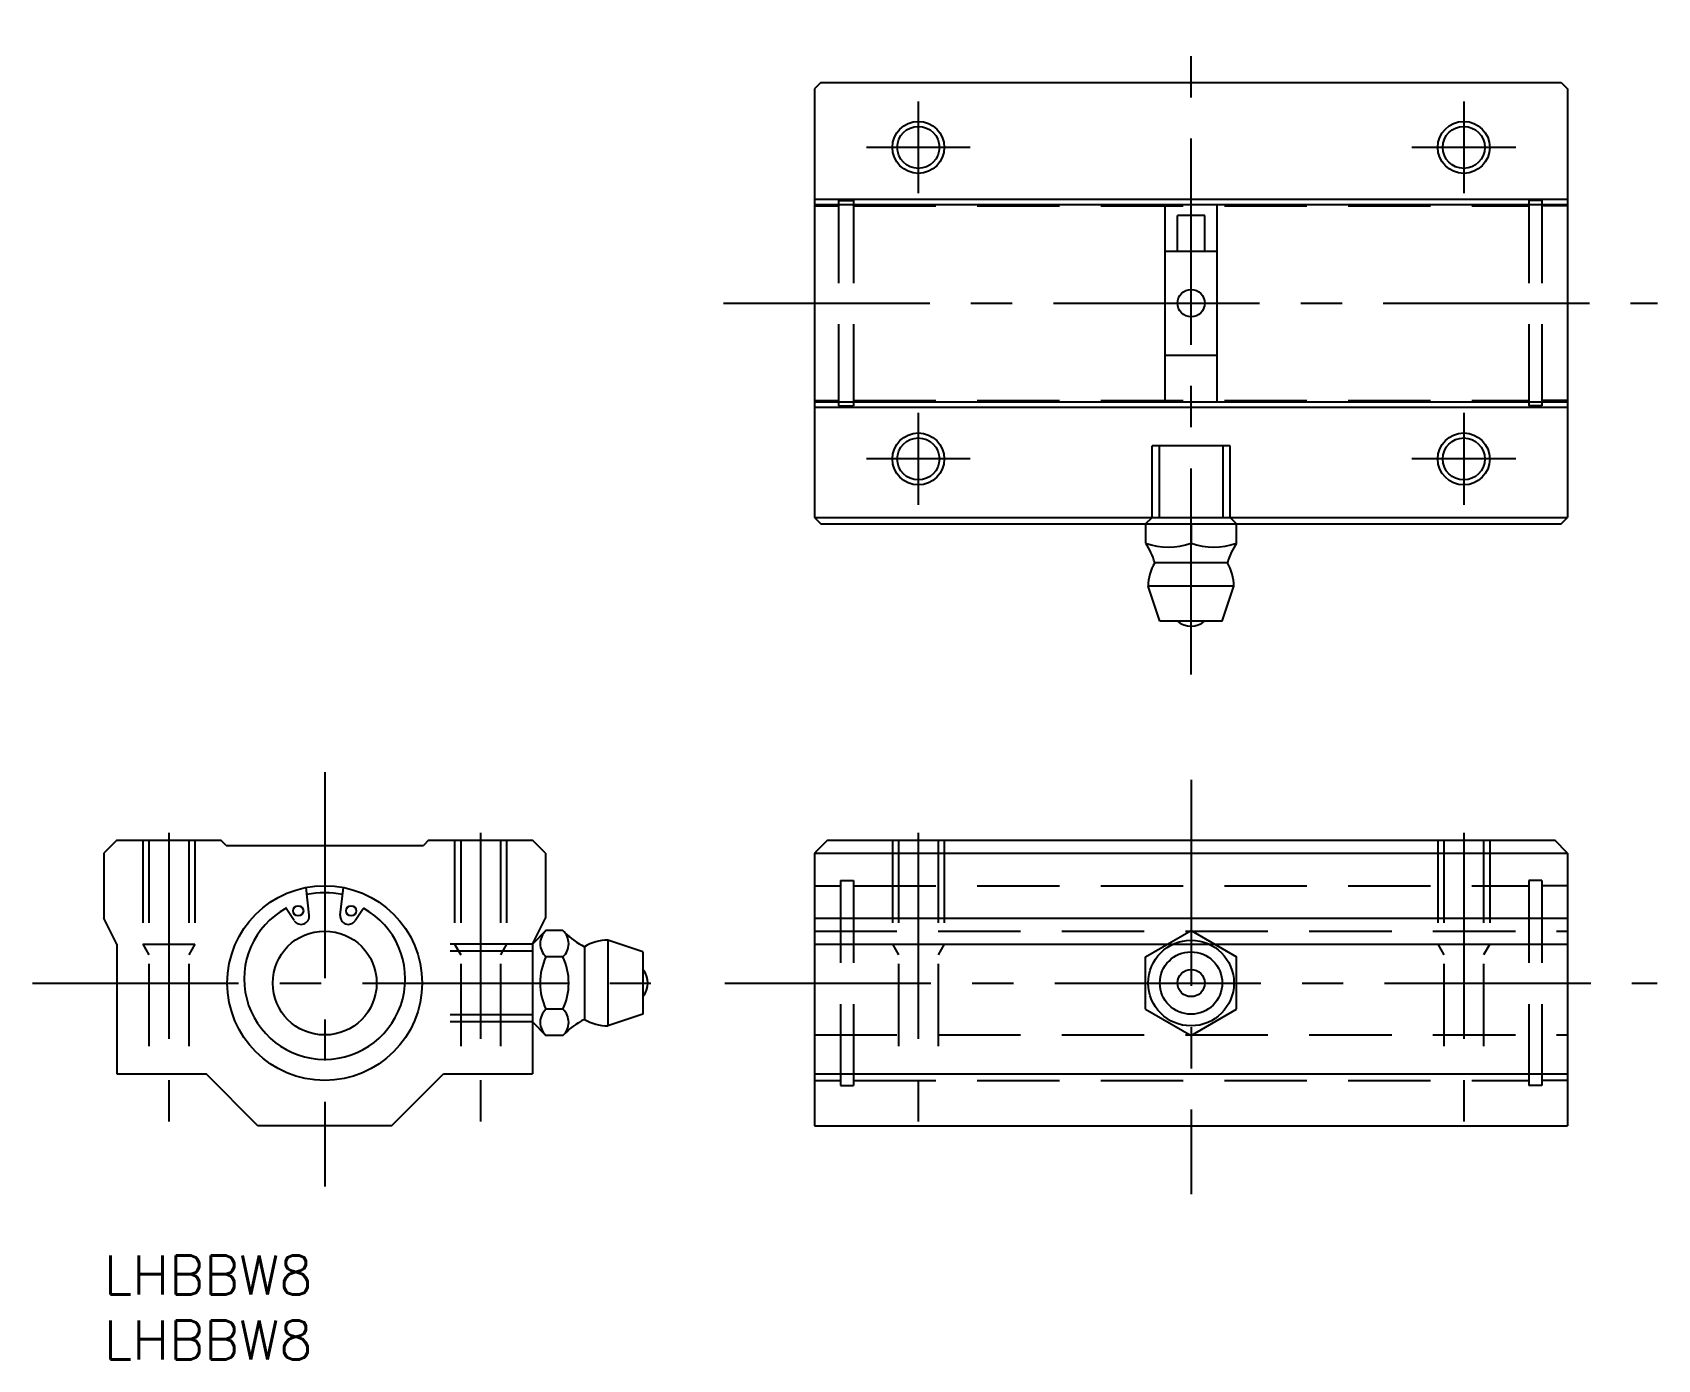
# Model space of a CAD drawing. Extents: x -5 to 120, y -8 to 94.
import ezdxf

# ---------------------------------------------------------------- set-up
doc = ezdxf.new("R2010")
doc.units = 0
doc.header["$LTSCALE"] = 0.5
doc.linetypes.add('CENTER', pattern=[50.8, 31.75, -6.35, 6.35, -6.35])
doc.linetypes.add('DASHED', pattern=[19.05, 12.7, -6.35])
for name, color, linetype in [('MSM_CENTER', 1, 'CENTER'), ('MSM_CONTINUOUS', 7, 'CONTINUOUS'), ('MSM_DASHED', 4, 'DASHED'), ('MSM_NARROW', 5, 'CONTINUOUS'), ('MSM_PART_NUMBER', 7, 'CONTINUOUS')]:
    doc.layers.add(name, color=color, linetype=linetype)
doc.styles.get("Standard").update_dxf_attribs({"font": 'txt.shx', "height": 3, "bigfont": 'bigfont.shx'})

# ---------------------------------------------------------------- blocks, each defined once
blk = doc.blocks.new('*U3')
at = {"layer": 'MSM_PART_NUMBER'}
blk.add_text('LHBBW8', height=3, dxfattribs=at).set_placement((0, -3))
blk = doc.blocks.new('*U4')
at = {"layer": 'MSM_PART_NUMBER'}
blk.add_text('LHBBW8', height=3, dxfattribs=at).set_placement((0, -8))

msp = doc.modelspace()

# ---------------------------------------------------------------- linework, layer by layer
at = {"layer": 'MSM_CENTER'}
for p, q in [((83.71, 44.77), (83.71, 94.22)), ((62.71, 88.91), (62.71, 81.84)), ((104.71, 88.91), (104.71, 81.84)), ((66.71, 85.37), (58.71, 85.37)), ((108.71, 85.37), (100.71, 85.37)), ((47.71, 73.37), (119.63, 73.37)), ((62.71, 64.91), (62.71, 57.84)), ((104.71, 64.91), (104.71, 57.84)), ((66.71, 61.37), (58.71, 61.37)), ((108.71, 61.37), (100.71, 61.37)), ((17, 37.25), (17, 5.33)), ((83.71, 36.65), (83.71, 4.73)), ((5, 32.57), (5, 9.43)), ((29, 32.57), (29, 9.43)), ((62.71, 32.57), (62.71, 9.43)), ((104.71, 32.57), (104.71, 9.43)), ((-5.5, 21), (43.13, 21)), ((47.81, 21), (119.61, 21))]:
    msp.add_line(p, q, dxfattribs=at)
at = {"layer": 'MSM_CONTINUOUS'}
for p, q in [((55.21, 90.37), (54.71, 89.87)), ((55.21, 90.37), (112.21, 90.37)), ((112.21, 90.37), (112.71, 89.87)), ((54.71, 89.87), (54.71, 56.87)), ((112.71, 89.87), (112.71, 56.87)), ((54.71, 81.37), (112.71, 81.37)), ((54.71, 80.97), (112.71, 80.97)), ((81.71, 65.77), (81.71, 80.97)), ((84.76, 80.12), (82.66, 80.12)), ((82.66, 77.37), (82.66, 80.12)), ((84.76, 77.37), (84.76, 80.12)), ((85.71, 65.77), (85.71, 80.97)), ((81.71, 77.37), (85.71, 77.37)), ((81.71, 69.37), (85.71, 69.37)), ((54.71, 65.77), (112.71, 65.77)), ((54.71, 65.37), (112.71, 65.37)), ((54.71, 56.87), (55.21, 56.37)), ((54.71, 56.87), (112.71, 56.87)), ((55.21, 56.37), (112.21, 56.37)), ((80.21, 56.37), (80.21, 54.9)), ((83.71, 56.37), (83.71, 54.9)), ((87.21, 54.9), (87.21, 56.37)), ((112.21, 56.37), (112.71, 56.87)), ((86.51, 53.37), (80.91, 53.37)), ((87.01, 51.57), (80.41, 51.57)), ((81.31, 48.87), (80.41, 51.57)), ((86.11, 48.87), (87.01, 51.57)), ((86.11, 48.87), (81.31, 48.87)), ((1, 32), (0, 31)), ((1, 32), (9, 32)), ((9.4, 31.6), (9, 32)), ((9.4, 31.6), (24.6, 31.6)), ((25, 32), (24.6, 31.6)), ((25, 32), (33, 32)), ((34, 31), (33, 32)), ((55.71, 32), (54.71, 31)), ((55.71, 32), (111.71, 32)), ((112.71, 31), (111.71, 32)), ((0, 31), (0, 26)), ((34, 31), (34, 26)), ((54.71, 31), (112.71, 31)), ((54.71, 31), (54.71, 10)), ((112.71, 31), (112.71, 10)), ((15.81, 26.23), (15.56, 28.36)), ((18.19, 26.23), (18.44, 28.36)), ((14.65, 25.81), (13.98, 26.82)), ((19.35, 25.81), (19.97, 26.75)), ((1, 24), (0, 26)), ((33, 24), (34, 26)), ((34.04, 25.04), (33, 24)), ((35.34, 25.04), (34.04, 25.04)), ((54.71, 26), (112.71, 26)), ((80.21, 23.02), (83.71, 25.04)), ((83.71, 25.04), (87.21, 23.02)), ((1, 24), (1, 14)), ((33, 24), (33, 14)), ((37, 23.8), (37, 18.2)), ((38.8, 24.3), (38.8, 17.7)), ((41.5, 23.4), (38.8, 24.3)), ((54.71, 24), (81.91, 24)), ((85.52, 24), (112.71, 24)), ((35.34, 23.02), (34.04, 23.02)), ((41.5, 23.4), (41.5, 18.6)), ((80.21, 18.98), (80.21, 23.02)), ((87.21, 18.98), (87.21, 23.02)), ((35.34, 18.98), (34.04, 18.98)), ((80.21, 18.98), (83.71, 16.96)), ((83.71, 16.96), (87.21, 18.98)), ((33, 18), (34.04, 16.96)), ((41.5, 18.6), (38.8, 17.7)), ((35.34, 16.96), (34.04, 16.96)), ((1, 14), (7.86, 14)), ((11.86, 10), (7.86, 14)), ((22.14, 10), (26.14, 14)), ((26.14, 14), (33, 14)), ((54.71, 14), (112.71, 14)), ((22.14, 10), (11.86, 10)), ((54.71, 10), (112.71, 10))]:
    msp.add_line(p, q, dxfattribs=at)
for centre, radius in [((62.71, 85.37), 1.62), ((104.71, 85.37), 1.62), ((83.71, 73.37), 1.05), ((62.71, 61.37), 1.62), ((104.71, 61.37), 1.62), ((17, 21), 7.5), ((14.96, 26.56), 0.395), ((19.04, 26.56), 0.395), ((17, 21), 4), ((83.71, 21), 3.3), ((83.71, 21), 2.4), ((83.71, 21), 1.05)]:
    msp.add_circle(centre, radius, dxfattribs=at)
for centre, radius, start, end in [((81.96, 59.64), 5.06, 249.7455, 290.2545), ((75.17, 51.65), 6, 16.69, 32.7323), ((85.46, 59.64), 5.06, 249.7455, 290.2545), ((92.26, 51.65), 6, 147.2677, 163.31), ((83.9, 51.57), 3.49, 148.9518, 180), ((83.52, 51.57), 3.49, 0, 31.0482), ((83.71, 50.05), 1.57, 228.2478, 311.7522), ((17, 21), 6.95, 78.5956, 101.4044), ((17, 21.32), 6.2, 118.6775, 61.3225), ((15.18, 26.15), 0.632, 213.5312, 6.53), ((18.82, 26.15), 0.632, 173.47, 326.4688), ((34.95, 24.03), 1.36, 131.985, 228.0149), ((34.43, 24.03), 1.36, 311.9851, 48.015), ((39.71, 29.15), 6, 225.0047, 243.126), ((38.8, 20.81), 3.49, 90, 121.0482), ((38.35, 21), 4.76, 154.8911, 205.1089), ((31.03, 21), 4.76, 334.8911, 25.1089), ((40.32, 21), 1.57, 318.2478, 41.7522), ((34.95, 17.97), 1.36, 131.9851, 228.0149), ((34.43, 17.97), 1.36, 311.9851, 48.0149), ((39.71, 12.85), 6, 116.874, 136.757), ((38.8, 21.19), 3.49, 238.9518, 270)]:
    msp.add_arc(centre, radius, start, end, dxfattribs=at)
at = {"layer": 'MSM_DASHED'}
for p, q in [((54.71, 80.87), (56.56, 80.87)), ((56.56, 81.27), (57.71, 81.27)), ((56.56, 81.27), (56.56, 65.47)), ((57.71, 81.27), (57.71, 65.47)), ((57.71, 80.87), (109.71, 80.87)), ((110.71, 81.27), (109.71, 81.27)), ((109.71, 81.27), (109.71, 65.47)), ((110.71, 81.27), (110.71, 65.47)), ((112.71, 80.87), (110.71, 80.87)), ((54.71, 65.87), (56.56, 65.87)), ((56.56, 65.47), (57.71, 65.47)), ((57.71, 65.87), (109.71, 65.87)), ((110.71, 65.47), (109.71, 65.47)), ((112.71, 65.87), (110.71, 65.87)), ((80.71, 56.87), (80.71, 62.37)), ((86.71, 62.37), (80.71, 62.37)), ((81.26, 62.37), (81.26, 56.87)), ((86.17, 62.37), (86.17, 56.87)), ((86.71, 56.87), (86.71, 62.37)), ((80.21, 56.37), (80.71, 56.87)), ((87.21, 56.37), (86.71, 56.87)), ((3, 32), (3, 24)), ((3.47, 32), (3.47, 14)), ((6.53, 32), (6.53, 14)), ((7, 32), (7, 24)), ((27, 32), (27, 24)), ((27.47, 32), (27.47, 14)), ((30.53, 32), (30.53, 14)), ((31, 32), (31, 24)), ((60.71, 32), (60.71, 24)), ((61.18, 32), (61.18, 14)), ((64.24, 32), (64.24, 14)), ((64.71, 32), (64.71, 24)), ((102.71, 32), (102.71, 24)), ((103.18, 32), (103.18, 14)), ((106.24, 32), (106.24, 14)), ((106.71, 32), (106.71, 24)), ((56.71, 28.9), (56.71, 13.1)), ((56.71, 28.9), (57.71, 28.9)), ((57.71, 28.9), (57.71, 13.1)), ((109.71, 28.9), (109.71, 13.1)), ((110.71, 28.9), (109.71, 28.9)), ((110.71, 28.9), (110.71, 13.1)), ((54.71, 28.5), (56.71, 28.5)), ((57.71, 28.5), (109.71, 28.5)), ((112.71, 28.5), (110.71, 28.5)), ((3, 24), (7, 24)), ((3, 24), (3.47, 23.18)), ((7, 24), (6.53, 23.18)), ((33, 24), (23.87, 24)), ((27, 24), (27.47, 23.18)), ((31, 24), (30.53, 23.18)), ((54.71, 25), (112.62, 25)), ((60.71, 24), (64.71, 24)), ((60.71, 24), (61.18, 23.18)), ((64.71, 24), (64.24, 23.18)), ((81.91, 24), (85.52, 24)), ((102.71, 24), (106.71, 24)), ((102.71, 24), (103.18, 23.18)), ((106.71, 24), (106.24, 23.18)), ((33, 23.46), (24.09, 23.46)), ((33, 18), (23.87, 18)), ((33, 18.54), (24.09, 18.54)), ((54.71, 17), (112.62, 17)), ((54.71, 13.5), (56.71, 13.5)), ((56.71, 13.1), (57.71, 13.1)), ((57.71, 13.5), (109.71, 13.5)), ((110.71, 13.1), (109.71, 13.1)), ((112.71, 13.5), (110.71, 13.5))]:
    msp.add_line(p, q, dxfattribs=at)
at = {"layer": 'MSM_NARROW'}
for centre in [(62.71, 85.37), (104.71, 85.37), (62.71, 61.37), (104.71, 61.37)]:
    msp.add_circle(centre, 2, dxfattribs=at)

# ---------------------------------------------------------------- block references
at = {"layer": 'MSM_CONTINUOUS'}
for name in ['*U3', '*U4']:
    msp.add_blockref(name, (0, 0), dxfattribs=at)

doc.saveas('drawing.dxf')
